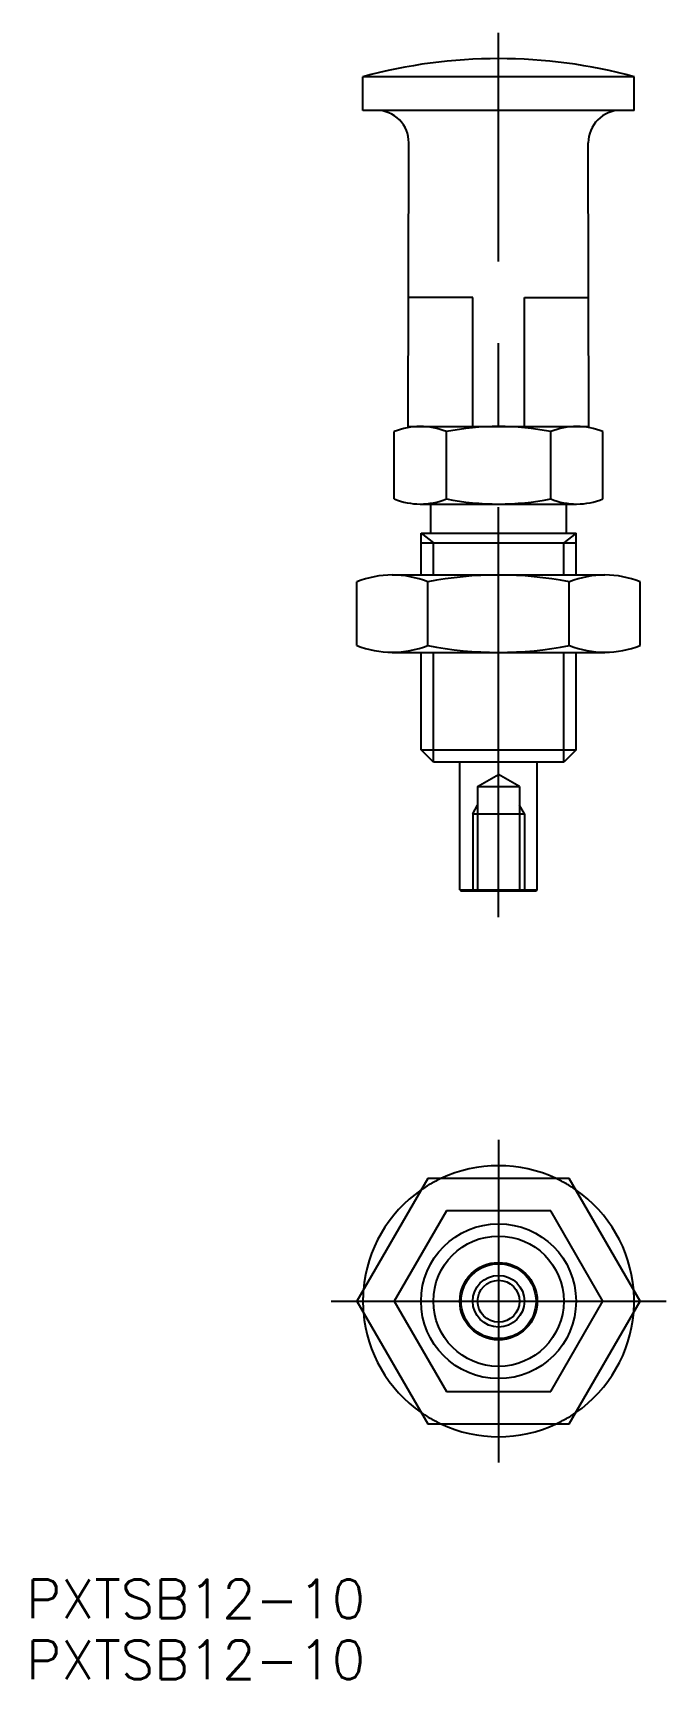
# Model space of a CAD drawing. Extents: x -36 to 13, y -29 to 98.
import ezdxf

# ---------------------------------------------------------------- set-up
doc = ezdxf.new("R2010")
doc.units = 0
doc.linetypes.add('CENTER', pattern=[50.8, 31.75, -6.35, 6.35, -6.35])
doc.linetypes.add('DASHED', pattern=[19.05, 12.7, -6.35])
doc.layers.get('0').update_dxf_attribs({"linetype": 'CONTINUOUS'})
doc.layers.add('CENTER', color=1, linetype='CENTER')
doc.styles.get("Standard").update_dxf_attribs({"font": 'txt.shx', "height": 3, "bigfont": 'bigfont.shx'})

# ---------------------------------------------------------------- blocks, each defined once
blk = doc.blocks.new('*U3')
at = {"color": 7, "linetype": 'CONTINUOUS'}
blk.add_text('PXTSB12-10', height=3, dxfattribs=at).set_placement((-36.57, -24.57))
blk = doc.blocks.new('*U4')
at = {"color": 7, "linetype": 'CONTINUOUS'}
blk.add_text('PXTSB12-10', height=3, dxfattribs=at).set_placement((-36.57, -29.28))

msp = doc.modelspace()

# ---------------------------------------------------------------- linework, layer by layer
at = {"color": 7, "linetype": 'CONTINUOUS'}
for p, q in [((10.5, 94.87), (-10.5, 94.87)), ((-10.5, 92.27), (-10.5, 94.87)), ((10.5, 92.27), (10.5, 94.87)), ((10.5, 92.27), (-10.5, 92.27)), ((-7, 67.77), (-6.95, 89.76)), ((7, 67.77), (6.95, 89.76)), ((-2, 77.77), (-6.98, 77.77)), ((-2, 67.77), (-2, 77.77)), ((2, 77.77), (6.98, 77.77)), ((2, 67.77), (2, 77.77)), ((-7, 67.77), (7, 67.77)), ((-8.08, 62.16), (-8.08, 67.38)), ((-4.04, 62.16), (-4.04, 67.38)), ((4.04, 62.16), (4.04, 67.38)), ((8.08, 62.16), (8.08, 67.38)), ((-6.06, 61.77), (6, 61.77)), ((-5.25, 59.52), (-5.25, 61.77)), ((5.25, 59.52), (5.25, 61.77)), ((-6, 56.27), (-6, 59.52)), ((-6, 59.52), (6, 59.52)), ((-6, 58.77), (6, 58.77)), ((6, 56.27), (6, 59.52)), ((-8.23, 56.27), (8.23, 56.27)), ((-10.97, 50.8), (-10.97, 55.74)), ((-5.48, 50.8), (-5.48, 55.74)), ((5.48, 50.8), (5.48, 55.74)), ((10.97, 50.8), (10.97, 55.74)), ((-8.23, 50.27), (8.23, 50.27)), ((-6, 42.72), (-6, 50.27)), ((6, 42.72), (6, 50.27)), ((-6, 42.72), (6, 42.72)), ((-5.05, 41.77), (-6, 42.72)), ((6, 42.72), (5.05, 41.77)), ((5.05, 41.77), (-5.05, 41.77)), ((-3, 31.87), (-3, 41.77)), ((3, 31.87), (3, 41.77)), ((-3, 31.87), (-2.9, 31.77)), ((-3, 31.87), (3, 31.87)), ((2.9, 31.77), (-2.9, 31.77)), ((3, 31.87), (2.9, 31.77)), ((-5.48, 9.5), (-10.97, 0)), ((5.48, 9.5), (-5.48, 9.5)), ((10.97, 0), (5.48, 9.5)), ((-10.97, 0), (-5.48, -9.5)), ((5.48, -9.5), (10.97, 0)), ((-5.48, -9.5), (5.48, -9.5))]:
    msp.add_line(p, q, dxfattribs=at)
at = {"color": 3, "linetype": 'CONTINUOUS'}
for p, q in [((-6, 59.52), (-5.05, 58.77)), ((-5.05, 56.27), (-5.05, 58.77)), ((6, 59.52), (5.05, 58.77)), ((5.05, 56.27), (5.05, 58.77)), ((-5.05, 41.77), (-5.05, 50.27)), ((5.05, 41.77), (5.05, 50.27))]:
    msp.add_line(p, q, dxfattribs=at)
at = {"color": 3, "linetype": 'DASHED'}
for p, q in [((-1.62, 39.87), (0, 40.81)), ((-1.62, 39.87), (-1.62, 31.77)), ((-1.62, 39.87), (1.62, 39.87)), ((1.62, 39.87), (0, 40.81)), ((1.62, 39.87), (1.62, 31.77)), ((-2, 37.77), (-1.62, 38.43)), ((2, 37.77), (1.62, 38.43)), ((-2, 37.77), (-2, 31.77)), ((-2, 37.77), (2, 37.77)), ((2, 37.77), (2, 31.77)), ((-4.04, 7), (-8.08, 0)), ((4.04, 7), (-4.04, 7)), ((8.08, 0), (4.04, 7)), ((4.04, -7), (8.08, 0)), ((-8.08, 0), (-4.04, -7)), ((-4.04, -7), (4.04, -7))]:
    msp.add_line(p, q, dxfattribs=at)
at = {"color": 7, "linetype": 'CONTINUOUS'}
for radius in [6, 3, 2.9, 1.62]:
    msp.add_circle((0, 0), radius, dxfattribs=at)
at = {"color": 3, "linetype": 'CONTINUOUS'}
for radius in [5.05, 2]:
    msp.add_circle((0, 0), radius, dxfattribs=at)
at = {"color": 7, "linetype": 'CONTINUOUS'}
for centre, radius, start, end in [((0, 56.2), 40.08, 74.8107, 105.1893), ((-9.45, 89.77), 2.5, 359.8698, 90), ((9.45, 89.77), 2.5, 90, 180.1302), ((-6.06, 62.37), 5.4, 68.0126, 111.9874), ((0, 46.77), 21, 78.9042, 101.0958), ((6.06, 62.37), 5.4, 68.0126, 111.9874), ((-6.06, 67.17), 5.4, 248.0126, 291.9874), ((0, 82.77), 21, 258.9042, 281.0958), ((6.06, 67.17), 5.4, 248.0126, 291.9874), ((-8.23, 48.95), 7.32, 68.0126, 111.9874), ((0, 27.77), 28.5, 78.9042, 101.0958), ((8.23, 48.95), 7.32, 68.0126, 111.9874), ((-8.23, 57.6), 7.32, 248.0126, 291.9874), ((0, 78.77), 28.5, 258.9042, 281.0958), ((8.23, 57.6), 7.32, 248.0126, 291.9874), ((0, 0), 10.5, 64.7912, 115.2088), ((0, 0), 10.5, 124.7912, 175.2088), ((0, 0), 10.5, 4.7912, 55.2088), ((0, 0), 10.5, 184.7912, 235.2088), ((0, 0), 10.5, 304.7912, 355.2088), ((0, 0), 10.5, 244.7912, 295.2088)]:
    msp.add_arc(centre, radius, start, end, dxfattribs=at)
at = {"color": 3, "linetype": 'DASHED'}
for start, end in [(115.2088, 124.7912), (55.2088, 64.7912), (175.2088, 184.7912), (355.2088, 4.7912), (235.2088, 244.7912), (295.2088, 304.7912)]:
    msp.add_arc((0, 0), 10.5, start, end, dxfattribs=at)
at = {"layer": 'CENTER', "color": 1, "linetype": 'CENTER'}
for p, q in [((0, 29.77), (0, 98.27)), ((0, 12.5), (0, -12.5)), ((-12.97, 0), (12.97, 0))]:
    msp.add_line(p, q, dxfattribs=at)

# ---------------------------------------------------------------- block references
at = {"color": 7, "linetype": 'CONTINUOUS'}
for name in ['*U3', '*U4']:
    msp.add_blockref(name, (0, 0), dxfattribs=at)

doc.saveas('drawing.dxf')
